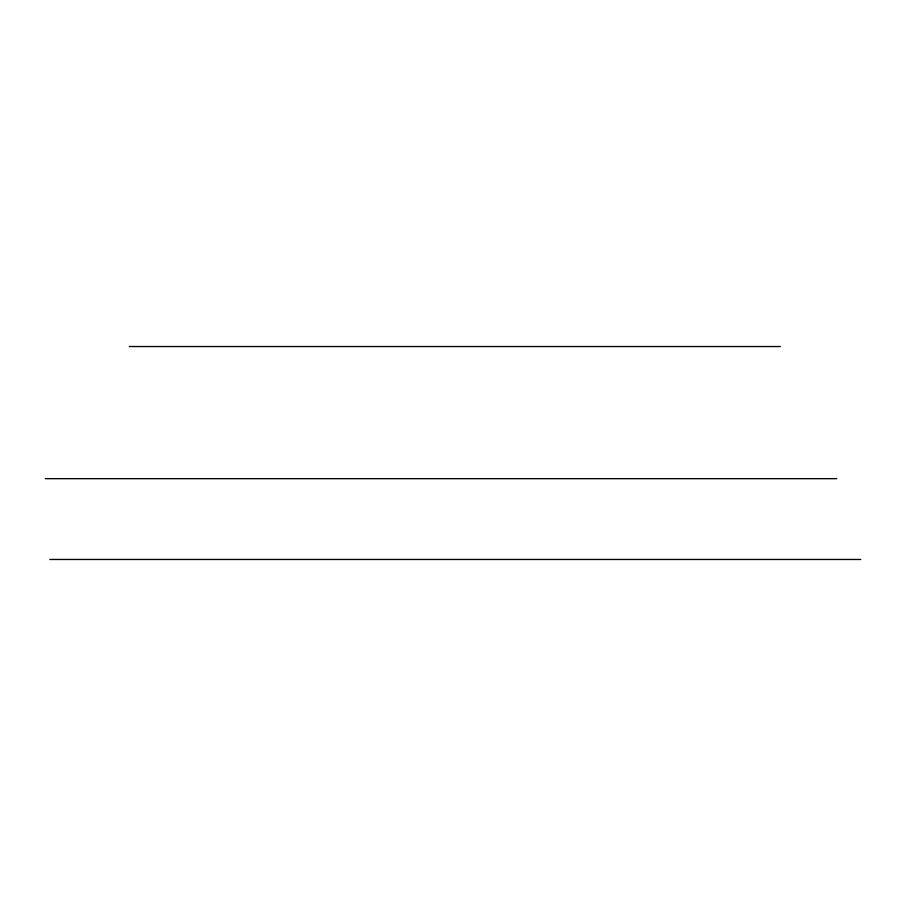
<?xml version="1.0" encoding="UTF-8"?>
<svg xmlns="http://www.w3.org/2000/svg" width="906" height="906" viewBox="0 0 906 906"><rect width="100%" height="100%" fill="white"/><g stroke="black" fill="none" stroke-linecap="round" stroke-linejoin="round"><path stroke-width="1.36" d="M129.332 346.534L780.349 346.534M45.3 478.662L836.77 478.662M49.853 559.466L860.7 559.466"/></g></svg>
